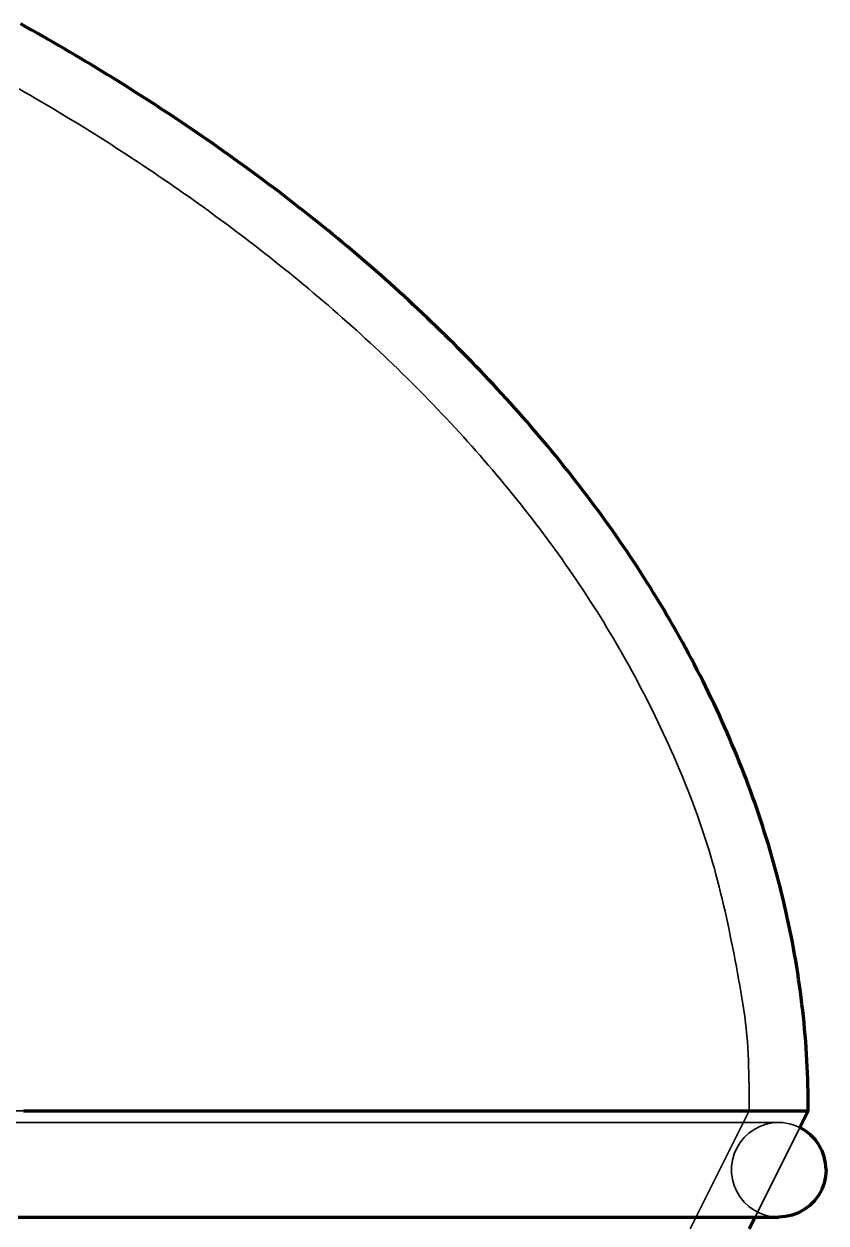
# Model space of a CAD drawing. Header units: millimetres. Extents: x 0 to 2382, y 0 to 420.
# Drawn here: x 302.61 to 309.05, y 297.55 to 307.18 of the extents above; entities that cross this region are included whole.
import ezdxf

# ---------------------------------------------------------------- set-up
doc = ezdxf.new("R2010")
doc.units = ezdxf.units.MM
doc.linetypes.add('IRAM-E-TRAZOS', pattern=[5, 4, -1])
doc.layers.add('01-VISIBLE', color=7, linetype='CONTINUOUS', lineweight=70)
doc.layers.add('02-OCULTA', color=4, linetype='IRAM-E-TRAZOS', lineweight=35)

msp = doc.modelspace()

# ---------------------------------------------------------------- linework, layer by layer
at = {"layer": '01-VISIBLE'}
for p, q in [((308.8449, 298.3149), (308.9125, 298.45)), ((308.4375, 297.5), (308.485, 297.595))]:
    msp.add_line(p, q, dxfattribs=at)
for points in [[(308.9125, 298.45), (308.9124, 298.5005), (308.9119, 298.551), (308.9111, 298.6015), (308.9099, 298.652), (308.9083, 298.7025), (308.9064, 298.7529), (308.9041, 298.8034), (308.9015, 298.8538), (308.8985, 298.9042), (308.8951, 298.9546), (308.8914, 299.005), (308.8873, 299.0553), (308.8829, 299.1056), (308.8781, 299.1559), (308.8729, 299.2061), (308.8674, 299.2563), (308.8616, 299.3065), (308.8554, 299.3566), (308.8489, 299.4067), (308.842, 299.4567), (308.8348, 299.5067), (308.8272, 299.5567), (308.8193, 299.6065), (308.811, 299.6564), (308.8024, 299.7061), (308.7935, 299.7558), (308.7842, 299.8055), (308.7746, 299.8551), (308.7647, 299.9046), (308.7544, 299.954), (308.7438, 300.0034), (308.7328, 300.0527), (308.7216, 300.1019), (308.71, 300.1511), (308.6981, 300.2002), (308.6858, 300.2492), (308.6733, 300.2981), (308.6604, 300.3469), (308.6472, 300.3957), (308.6337, 300.4443), (308.6198, 300.4929), (308.6057, 300.5414), (308.5912, 300.5897), (308.5764, 300.638), (308.5613, 300.6862), (308.5459, 300.7343), (308.5302, 300.7823), (308.5142, 300.8302), (308.4979, 300.878), (308.4813, 300.9257), (308.4644, 300.9733), (308.4472, 301.0208), (308.4297, 301.0682), (308.4119, 301.1154), (308.3938, 301.1626), (308.3754, 301.2096), (308.3568, 301.2565), (308.3378, 301.3034), (308.3186, 301.35), (308.299, 301.3966), (308.2792, 301.4431), (308.2591, 301.4894), (308.2388, 301.5356), (308.2181, 301.5817), (308.1972, 301.6277), (308.176, 301.6735), (308.1546, 301.7192), (308.1328, 301.7648), (308.1109, 301.8103), (308.0886, 301.8556), (308.0661, 301.9008), (308.0433, 301.9459), (308.0203, 301.9909), (307.997, 302.0357), (307.9734, 302.0803), (307.9496, 302.1249), (307.9256, 302.1693), (307.9013, 302.2136), (307.8768, 302.2577), (307.852, 302.3017), (307.8269, 302.3456), (307.8017, 302.3893), (307.7762, 302.4329), (307.7504, 302.4764), (307.7245, 302.5197), (307.6983, 302.5628), (307.6718, 302.6059), (307.6452, 302.6488), (307.6183, 302.6915), (307.5912, 302.7341), (307.5638, 302.7766), (307.5363, 302.8189), (307.5085, 302.8611), (307.4805, 302.9032), (307.4524, 302.9451), (307.424, 302.9868), (307.3954, 303.0284), (307.3665, 303.0699), (307.3375, 303.1113), (307.3083, 303.1524), (307.2789, 303.1935), (307.2493, 303.2344), (307.2195, 303.2752), (307.1895, 303.3158), (307.1593, 303.3563), (307.1289, 303.3966), (307.0983, 303.4368), (307.0676, 303.4769), (307.0367, 303.5168), (307.0056, 303.5566), (306.9742, 303.5962), (306.9427, 303.6357), (306.911, 303.675), (306.8791, 303.7142), (306.8471, 303.7532), (306.8148, 303.7921), (306.7824, 303.8308), (306.7498, 303.8694), (306.7171, 303.9078), (306.6842, 303.9461), (306.6511, 303.9843), (306.6178, 304.0223), (306.5844, 304.0602), (306.5509, 304.0979), (306.5171, 304.1355), (306.4832, 304.1729), (306.4492, 304.2102), (306.415, 304.2474), (306.3806, 304.2844), (306.3461, 304.3212), (306.3114, 304.3579), (306.2766, 304.3945), (306.2416, 304.431), (306.2065, 304.4672), (306.1712, 304.5034), (306.1358, 304.5394), (306.1002, 304.5753), (306.0645, 304.611), (306.0287, 304.6465), (305.9927, 304.682), (305.9566, 304.7173), (305.9203, 304.7524), (305.8839, 304.7874), (305.8474, 304.8223), (305.8107, 304.857), (305.7739, 304.8916), (305.737, 304.9261), (305.6999, 304.9604), (305.6628, 304.9946), (305.6254, 305.0286), (305.588, 305.0625), (305.5504, 305.0963), (305.5127, 305.1299), (305.4749, 305.1633), (305.437, 305.1967), (305.3989, 305.2299), (305.3608, 305.263), (305.3225, 305.2959), (305.2841, 305.3287), (305.2455, 305.3613), (305.2069, 305.3939), (305.1682, 305.4262), (305.1293, 305.4585), (305.0903, 305.4906), (305.0512, 305.5226), (305.012, 305.5544), (304.9727, 305.5861), (304.9333, 305.6177), (304.8938, 305.6491), (304.8542, 305.6805), (304.8144, 305.7116), (304.7746, 305.7427), (304.7346, 305.7736), (304.6946, 305.8044), (304.6545, 305.835), (304.6142, 305.8655), (304.5739, 305.8959), (304.5335, 305.9262), (304.4929, 305.9563), (304.4523, 305.9863), (304.4116, 306.0161), (304.3707, 306.0459), (304.3298, 306.0755), (304.2888, 306.105), (304.2477, 306.1343), (304.2065, 306.1635), (304.1652, 306.1926), (304.1239, 306.2216), (304.0824, 306.2504), (304.0409, 306.2791), (303.9992, 306.3077), (303.9575, 306.3362), (303.9157, 306.3645), (303.8738, 306.3927), (303.8318, 306.4208), (303.7898, 306.4488), (303.7476, 306.4766), (303.7054, 306.5043), (303.6631, 306.5319), (303.6207, 306.5594), (303.5783, 306.5867), (303.5357, 306.6139), (303.4931, 306.641), (303.4504, 306.668), (303.4076, 306.6948), (303.3648, 306.7216), (303.3219, 306.7482), (303.2789, 306.7747), (303.2358, 306.801), (303.1926, 306.8273), (303.1494, 306.8534), (303.1061, 306.8794), (303.0628, 306.9053), (303.0193, 306.9311), (302.9758, 306.9567), (302.9323, 306.9822), (302.8886, 307.0076), (302.8449, 307.0329), (302.8011, 307.0581), (302.7573, 307.0832), (302.7134, 307.1081), (302.6694, 307.133), (302.6253, 307.1577), (302.5812, 307.1823)], [(302.6021, 298.45), (302.6522, 298.45), (302.7023, 298.45), (302.7524, 298.45), (302.8024, 298.45), (302.8525, 298.45), (302.9026, 298.45), (302.9527, 298.45), (303.0028, 298.45), (303.0529, 298.45), (303.1029, 298.45), (303.153, 298.45), (303.2031, 298.45), (303.2532, 298.45), (303.3033, 298.45), (303.3534, 298.45), (303.4034, 298.45), (303.4535, 298.45), (303.5036, 298.45), (303.5537, 298.45), (303.6038, 298.45), (303.6538, 298.45), (303.7039, 298.45), (303.754, 298.45), (303.8041, 298.45), (303.8542, 298.45), (303.9043, 298.45), (303.9543, 298.45), (304.0044, 298.45), (304.0545, 298.45), (304.1046, 298.45), (304.1547, 298.45), (304.2048, 298.45), (304.2548, 298.45), (304.3049, 298.45), (304.355, 298.45), (304.4051, 298.45), (304.4552, 298.45), (304.5052, 298.45), (304.5553, 298.45), (304.6054, 298.45), (304.6555, 298.45), (304.7056, 298.45), (304.7557, 298.45), (304.8057, 298.45), (304.8558, 298.45), (304.9059, 298.45), (304.956, 298.45), (305.0061, 298.45), (305.0562, 298.45), (305.1062, 298.45), (305.1563, 298.45), (305.2064, 298.45), (305.2565, 298.45), (305.3066, 298.45), (305.3566, 298.45), (305.4067, 298.45), (305.4568, 298.45), (305.5069, 298.45), (305.557, 298.45), (305.6071, 298.45), (305.6571, 298.45), (305.7072, 298.45), (305.7573, 298.45), (305.8074, 298.45), (305.8575, 298.45), (305.9076, 298.45), (305.9576, 298.45), (306.0077, 298.45), (306.0578, 298.45), (306.1079, 298.45), (306.158, 298.45), (306.208, 298.45), (306.2581, 298.45), (306.3082, 298.45), (306.3583, 298.45), (306.4084, 298.45), (306.4585, 298.45), (306.5085, 298.45), (306.5586, 298.45), (306.6087, 298.45), (306.6588, 298.45), (306.7089, 298.45), (306.759, 298.45), (306.809, 298.45), (306.8591, 298.45), (306.9092, 298.45), (306.9593, 298.45), (307.0094, 298.45), (307.0595, 298.45), (307.1095, 298.45), (307.1596, 298.45), (307.2097, 298.45), (307.2598, 298.45), (307.3099, 298.45), (307.3599, 298.45), (307.41, 298.45), (307.4601, 298.45), (307.5102, 298.45), (307.5603, 298.45), (307.6104, 298.45), (307.6604, 298.45), (307.7105, 298.45), (307.7606, 298.45), (307.8107, 298.45), (307.8608, 298.45), (307.9109, 298.45), (307.9609, 298.45), (308.011, 298.45), (308.0611, 298.45), (308.1112, 298.45), (308.1613, 298.45), (308.2113, 298.45), (308.2614, 298.45), (308.3115, 298.45), (308.3616, 298.45), (308.4117, 298.45), (308.4618, 298.45), (308.5118, 298.45), (308.5619, 298.45), (308.612, 298.45), (308.6621, 298.45), (308.7122, 298.45), (308.7623, 298.45), (308.8123, 298.45), (308.8624, 298.45), (308.9125, 298.45)], [(309.055, 297.975), (309.0514, 298.0274), (309.0405, 298.0788), (309.0227, 298.1283), (308.9982, 298.1748), (308.9676, 298.2175), (308.9314, 298.2555), (308.8902, 298.2882), (308.8449, 298.3149)], [(309.055, 297.975), (309.0511, 297.9209), (309.0396, 297.8679), (309.0207, 297.8171), (308.9947, 297.7696), (308.9622, 297.7262), (308.9238, 297.6878), (308.8804, 297.6553), (308.8329, 297.6293), (308.7821, 297.6104), (308.7291, 297.5989), (308.675, 297.595)], [(302.5606, 297.595), (302.6107, 297.595), (302.6608, 297.595), (302.7109, 297.595), (302.761, 297.595), (302.8111, 297.595), (302.8613, 297.595), (302.9114, 297.595), (302.9615, 297.595), (303.0116, 297.595), (303.0617, 297.595), (303.1119, 297.595), (303.162, 297.595), (303.2121, 297.595), (303.2622, 297.595), (303.3123, 297.595), (303.3625, 297.595), (303.4126, 297.595), (303.4627, 297.595), (303.5128, 297.595), (303.5629, 297.595), (303.613, 297.595), (303.6632, 297.595), (303.7133, 297.595), (303.7634, 297.595), (303.8135, 297.595), (303.8636, 297.595), (303.9138, 297.595), (303.9639, 297.595), (304.014, 297.595), (304.0641, 297.595), (304.1142, 297.595), (304.1643, 297.595), (304.2145, 297.595), (304.2646, 297.595), (304.3147, 297.595), (304.3648, 297.595), (304.4149, 297.595), (304.4651, 297.595), (304.5152, 297.595), (304.5653, 297.595), (304.6154, 297.595), (304.6655, 297.595), (304.7156, 297.595), (304.7658, 297.595), (304.8159, 297.595), (304.866, 297.595), (304.9161, 297.595), (304.9662, 297.595), (305.0164, 297.595), (305.0665, 297.595), (305.1166, 297.595), (305.1667, 297.595), (305.2168, 297.595), (305.2669, 297.595), (305.3171, 297.595), (305.3672, 297.595), (305.4173, 297.595), (305.4674, 297.595), (305.5175, 297.595), (305.5677, 297.595), (305.6178, 297.595), (305.6679, 297.595), (305.718, 297.595), (305.7681, 297.595), (305.8183, 297.595), (305.8684, 297.595), (305.9185, 297.595), (305.9686, 297.595), (306.0187, 297.595), (306.0688, 297.595), (306.119, 297.595), (306.1691, 297.595), (306.2192, 297.595), (306.2693, 297.595), (306.3194, 297.595), (306.3696, 297.595), (306.4197, 297.595), (306.4698, 297.595), (306.5199, 297.595), (306.57, 297.595), (306.6201, 297.595), (306.6703, 297.595), (306.7204, 297.595), (306.7705, 297.595), (306.8206, 297.595), (306.8707, 297.595), (306.9209, 297.595), (306.971, 297.595), (307.0211, 297.595), (307.0712, 297.595), (307.1213, 297.595), (307.1714, 297.595), (307.2216, 297.595), (307.2717, 297.595), (307.3218, 297.595), (307.3719, 297.595), (307.422, 297.595), (307.4722, 297.595), (307.5223, 297.595), (307.5724, 297.595), (307.6225, 297.595), (307.6726, 297.595), (307.7228, 297.595), (307.7729, 297.595), (307.823, 297.595), (307.8731, 297.595), (307.9232, 297.595), (307.9733, 297.595), (308.0235, 297.595), (308.0736, 297.595), (308.1237, 297.595), (308.1738, 297.595), (308.2239, 297.595), (308.2741, 297.595), (308.3242, 297.595), (308.3743, 297.595), (308.4244, 297.595), (308.4745, 297.595), (308.5246, 297.595), (308.5748, 297.595), (308.6249, 297.595), (308.675, 297.595)], [(308.485, 297.595), (308.5167, 297.595), (308.5483, 297.595), (308.58, 297.595), (308.6117, 297.595), (308.6433, 297.595), (308.675, 297.595)]]:
    msp.add_lwpolyline(points, dxfattribs=at)
at = {"layer": '02-OCULTA'}
for p, q in [((307.9625, 297.5), (308.4375, 298.45)), ((308.485, 297.595), (308.8449, 298.3149))]:
    msp.add_line(p, q, dxfattribs=at)
for points in [[(302.5679, 306.6603), (302.6118, 306.6351), (302.6556, 306.6098), (302.6993, 306.5844), (302.743, 306.5588), (302.7866, 306.5331), (302.8301, 306.5073), (302.8735, 306.4814), (302.9169, 306.4554), (302.9602, 306.4292), (303.0034, 306.4029), (303.0466, 306.3765), (303.0897, 306.3499), (303.1327, 306.3232), (303.1756, 306.2964), (303.2184, 306.2695), (303.2612, 306.2425), (303.3038, 306.2153), (303.3464, 306.188), (303.3889, 306.1605), (303.4314, 306.133), (303.4737, 306.1053), (303.516, 306.0774), (303.5581, 306.0495), (303.6002, 306.0214), (303.6422, 305.9932), (303.6842, 305.9649), (303.726, 305.9364), (303.7677, 305.9078), (303.8094, 305.8791), (303.8509, 305.8502), (303.8924, 305.8212), (303.9338, 305.7921), (303.975, 305.7628), (304.0162, 305.7334), (304.0573, 305.7039), (304.0983, 305.6742), (304.1392, 305.6445), (304.18, 305.6145), (304.2207, 305.5845), (304.2613, 305.5543), (304.3018, 305.524), (304.3422, 305.4935), (304.3825, 305.4629), (304.4227, 305.4322), (304.4628, 305.4013), (304.5028, 305.3703), (304.5427, 305.3392), (304.5824, 305.3079), (304.6221, 305.2765), (304.6617, 305.2449), (304.7011, 305.2133), (304.7404, 305.1814), (304.7797, 305.1495), (304.8188, 305.1174), (304.8578, 305.0852), (304.8967, 305.0528), (304.9354, 305.0203), (304.9741, 304.9876), (305.0126, 304.9548), (305.0511, 304.9219), (305.0894, 304.8889), (305.1275, 304.8557), (305.1656, 304.8223), (305.2035, 304.7888), (305.2413, 304.7551), (305.2789, 304.7213), (305.3164, 304.6874), (305.3538, 304.6532), (305.391, 304.619), (305.4281, 304.5846), (305.465, 304.55), (305.5019, 304.5153), (305.5385, 304.4804), (305.5751, 304.4454), (305.6114, 304.4103), (305.6477, 304.3749), (305.6838, 304.3395), (305.7197, 304.3039), (305.7555, 304.2681), (305.7912, 304.2322), (305.8266, 304.1962), (305.862, 304.1599), (305.8972, 304.1236), (305.9322, 304.0871), (305.9671, 304.0504), (306.0018, 304.0136), (306.0364, 303.9767), (306.0708, 303.9396), (306.105, 303.9023), (306.1391, 303.8649), (306.173, 303.8274), (306.2067, 303.7897), (306.2403, 303.7518), (306.2737, 303.7138), (306.3069, 303.6756), (306.34, 303.6373), (306.3729, 303.5989), (306.4056, 303.5603), (306.4381, 303.5215), (306.4704, 303.4826), (306.5026, 303.4435), (306.5346, 303.4043), (306.5664, 303.365), (306.598, 303.3254), (306.6294, 303.2858), (306.6606, 303.246), (306.6916, 303.206), (306.7224, 303.1659), (306.753, 303.1256), (306.7835, 303.0852), (306.8137, 303.0446), (306.8437, 303.0038), (306.8735, 302.9629), (306.9031, 302.9219), (306.9325, 302.8807), (306.9616, 302.8394), (306.9906, 302.7979), (307.0193, 302.7562), (307.0478, 302.7144), (307.0761, 302.6724), (307.1041, 302.6303), (307.1319, 302.5881), (307.1595, 302.5456), (307.1868, 302.5031), (307.214, 302.4603), (307.2408, 302.4175), (307.2674, 302.3744), (307.2938, 302.3313), (307.3199, 302.2879), (307.3458, 302.2445), (307.3714, 302.2008), (307.3968, 302.157), (307.4219, 302.1131), (307.4467, 302.069), (307.4713, 302.0248), (307.4956, 301.9804), (307.5196, 301.9359), (307.5434, 301.8912), (307.5669, 301.8464), (307.5902, 301.8015), (307.6133, 301.7565), (307.6361, 301.7113), (307.6586, 301.666), (307.681, 301.6206), (307.703, 301.5751), (307.7248, 301.5294), (307.7464, 301.4837), (307.7677, 301.4378), (307.7888, 301.3918), (307.8095, 301.3456), (307.8301, 301.2994), (307.8503, 301.253), (307.8702, 301.2065), (307.8899, 301.1599), (307.9092, 301.1131), (307.9283, 301.0663), (307.947, 301.0193), (307.9654, 300.9721), (307.9835, 300.9249), (308.0012, 300.8775), (308.0185, 300.8299), (308.0355, 300.7823), (308.0521, 300.7345), (308.0683, 300.6865), (308.0841, 300.6385), (308.0995, 300.5903), (308.1145, 300.5419), (308.129, 300.4935), (308.1431, 300.4449), (308.1571, 300.3963), (308.1703, 300.3474), (308.1831, 300.2985), (308.1955, 300.2494), (308.2077, 300.2003), (308.2197, 300.1512), (308.2314, 300.1019), (308.2428, 300.0526), (308.2539, 300.0033), (308.2647, 299.9539), (308.2753, 299.9044), (308.2856, 299.8548), (308.2957, 299.8053), (308.3055, 299.7556), (308.3152, 299.706), (308.3247, 299.6563), (308.3341, 299.6065), (308.3433, 299.5568), (308.3525, 299.507), (308.3615, 299.4572), (308.3703, 299.4074), (308.3788, 299.3576), (308.387, 299.3076), (308.3947, 299.2576), (308.4018, 299.2075), (308.4082, 299.1573), (308.4138, 299.107), (308.4186, 299.0567), (308.4227, 299.0062), (308.426, 298.9558), (308.4288, 298.9052), (308.431, 298.8547), (308.4328, 298.8041), (308.4342, 298.7536), (308.4353, 298.703), (308.4362, 298.6524), (308.4368, 298.6018), (308.4373, 298.5512), (308.4375, 298.5006), (308.4375, 298.45)], [(302.5397, 298.45), (302.6349, 298.45), (302.73, 298.45), (302.8251, 298.45), (302.9202, 298.45), (303.0154, 298.45), (303.1105, 298.45), (303.2056, 298.45), (303.3007, 298.45), (303.3959, 298.45), (303.491, 298.45), (303.5861, 298.45), (303.6812, 298.45), (303.7764, 298.45), (303.8715, 298.45), (303.9666, 298.45), (304.0617, 298.45), (304.1569, 298.45), (304.252, 298.45), (304.3471, 298.45), (304.4422, 298.45), (304.5374, 298.45), (304.6325, 298.45), (304.7276, 298.45), (304.8227, 298.45), (304.9179, 298.45), (305.013, 298.45), (305.1081, 298.45), (305.2032, 298.45), (305.2984, 298.45), (305.3935, 298.45), (305.4886, 298.45), (305.5837, 298.45), (305.6789, 298.45), (305.774, 298.45), (305.8691, 298.45), (305.9642, 298.45), (306.0594, 298.45), (306.1545, 298.45), (306.2496, 298.45), (306.3447, 298.45), (306.4399, 298.45), (306.535, 298.45), (306.6301, 298.45), (306.7252, 298.45), (306.8204, 298.45), (306.9155, 298.45), (307.0106, 298.45), (307.1057, 298.45), (307.2009, 298.45), (307.296, 298.45), (307.3911, 298.45), (307.4862, 298.45), (307.5814, 298.45), (307.6765, 298.45), (307.7716, 298.45), (307.8667, 298.45), (307.9619, 298.45), (308.057, 298.45), (308.1521, 298.45), (308.2472, 298.45), (308.3424, 298.45), (308.4375, 298.45)], [(308.9125, 298.45), (308.8625, 298.45), (308.8125, 298.45), (308.7625, 298.45), (308.7125, 298.45), (308.6625, 298.45), (308.6125, 298.45), (308.5625, 298.45), (308.5125, 298.45), (308.4625, 298.45), (308.4125, 298.45), (308.3625, 298.45), (308.3125, 298.45), (308.2625, 298.45), (308.2125, 298.45), (308.1625, 298.45), (308.1125, 298.45), (308.0625, 298.45), (308.0125, 298.45), (307.9625, 298.45), (307.9125, 298.45), (307.8625, 298.45), (307.8125, 298.45), (307.7625, 298.45), (307.7125, 298.45), (307.6625, 298.45), (307.6125, 298.45), (307.5625, 298.45), (307.5125, 298.45), (307.4625, 298.45), (307.4125, 298.45), (307.3625, 298.45), (307.3125, 298.45), (307.2625, 298.45), (307.2125, 298.45), (307.1625, 298.45), (307.1125, 298.45), (307.0625, 298.45), (307.0125, 298.45), (306.9625, 298.45), (306.9125, 298.45), (306.8625, 298.45), (306.8125, 298.45), (306.7625, 298.45), (306.7125, 298.45), (306.6625, 298.45), (306.6125, 298.45), (306.5625, 298.45), (306.5125, 298.45), (306.4625, 298.45), (306.4125, 298.45), (306.3625, 298.45), (306.3125, 298.45), (306.2625, 298.45), (306.2125, 298.45), (306.1625, 298.45), (306.1125, 298.45), (306.0625, 298.45), (306.0125, 298.45), (305.9625, 298.45), (305.9125, 298.45), (305.8625, 298.45), (305.8125, 298.45), (305.7625, 298.45), (305.7125, 298.45), (305.6625, 298.45), (305.6125, 298.45), (305.5625, 298.45), (305.5125, 298.45), (305.4625, 298.45), (305.4125, 298.45), (305.3625, 298.45), (305.3125, 298.45), (305.2625, 298.45), (305.2125, 298.45), (305.1625, 298.45), (305.1125, 298.45), (305.0625, 298.45), (305.0125, 298.45), (304.9625, 298.45), (304.9125, 298.45), (304.8625, 298.45), (304.8125, 298.45), (304.7625, 298.45), (304.7125, 298.45), (304.6625, 298.45), (304.6125, 298.45), (304.5625, 298.45), (304.5125, 298.45), (304.4625, 298.45), (304.4125, 298.45), (304.3625, 298.45), (304.3125, 298.45), (304.2625, 298.45), (304.2125, 298.45), (304.1625, 298.45), (304.1125, 298.45), (304.0625, 298.45), (304.0125, 298.45), (303.9625, 298.45), (303.9125, 298.45), (303.8625, 298.45), (303.8125, 298.45), (303.7625, 298.45), (303.7125, 298.45), (303.6625, 298.45), (303.6125, 298.45), (303.5625, 298.45), (303.5125, 298.45), (303.4625, 298.45), (303.4125, 298.45), (303.3625, 298.45), (303.3125, 298.45), (303.2625, 298.45), (303.2125, 298.45), (303.1625, 298.45), (303.1125, 298.45), (303.0625, 298.45), (303.0125, 298.45), (302.9625, 298.45), (302.9125, 298.45), (302.8625, 298.45), (302.8125, 298.45), (302.7625, 298.45), (302.7125, 298.45), (302.6625, 298.45), (302.6125, 298.45), (302.5625, 298.45)], [(308.4375, 298.45), (308.3874, 298.45), (308.3374, 298.45), (308.2873, 298.45), (308.2372, 298.45), (308.1872, 298.45), (308.1371, 298.45), (308.087, 298.45), (308.037, 298.45), (307.9869, 298.45), (307.9368, 298.45), (307.8868, 298.45), (307.8367, 298.45), (307.7866, 298.45), (307.7366, 298.45), (307.6865, 298.45), (307.6364, 298.45), (307.5864, 298.45), (307.5363, 298.45), (307.4862, 298.45), (307.4362, 298.45), (307.3861, 298.45), (307.3361, 298.45), (307.286, 298.45), (307.2359, 298.45), (307.1859, 298.45), (307.1358, 298.45), (307.0857, 298.45), (307.0357, 298.45), (306.9856, 298.45), (306.9355, 298.45), (306.8855, 298.45), (306.8354, 298.45), (306.7853, 298.45), (306.7353, 298.45), (306.6852, 298.45), (306.6351, 298.45), (306.5851, 298.45), (306.535, 298.45), (306.4849, 298.45), (306.4349, 298.45), (306.3848, 298.45), (306.3347, 298.45), (306.2847, 298.45), (306.2346, 298.45), (306.1845, 298.45), (306.1345, 298.45), (306.0844, 298.45), (306.0343, 298.45), (305.9843, 298.45), (305.9342, 298.45), (305.8841, 298.45), (305.8341, 298.45), (305.784, 298.45), (305.7339, 298.45), (305.6839, 298.45), (305.6338, 298.45), (305.5837, 298.45), (305.5337, 298.45), (305.4836, 298.45), (305.4336, 298.45), (305.3835, 298.45), (305.3334, 298.45), (305.2834, 298.45), (305.2333, 298.45), (305.1832, 298.45), (305.1332, 298.45), (305.0831, 298.45), (305.033, 298.45), (304.983, 298.45), (304.9329, 298.45), (304.8828, 298.45), (304.8328, 298.45), (304.7827, 298.45), (304.7326, 298.45), (304.6826, 298.45), (304.6325, 298.45), (304.5824, 298.45), (304.5324, 298.45), (304.4823, 298.45), (304.4322, 298.45), (304.3822, 298.45), (304.3321, 298.45), (304.282, 298.45), (304.232, 298.45), (304.1819, 298.45), (304.1318, 298.45), (304.0818, 298.45), (304.0317, 298.45), (303.9816, 298.45), (303.9316, 298.45), (303.8815, 298.45), (303.8314, 298.45), (303.7814, 298.45), (303.7313, 298.45), (303.6812, 298.45), (303.6312, 298.45), (303.5811, 298.45), (303.5311, 298.45), (303.481, 298.45), (303.4309, 298.45), (303.3809, 298.45), (303.3308, 298.45), (303.2807, 298.45), (303.2307, 298.45), (303.1806, 298.45), (303.1305, 298.45), (303.0805, 298.45), (303.0304, 298.45), (302.9803, 298.45), (302.9303, 298.45), (302.8802, 298.45), (302.8301, 298.45), (302.7801, 298.45), (302.73, 298.45), (302.6799, 298.45), (302.6299, 298.45), (302.5798, 298.45)], [(308.675, 298.355), (308.5788, 298.355), (308.4824, 298.355), (308.3861, 298.355), (308.2898, 298.355), (308.1935, 298.355), (308.0972, 298.355), (308.0009, 298.355), (307.9046, 298.355), (307.8083, 298.355), (307.712, 298.355), (307.6156, 298.355), (307.5193, 298.355), (307.423, 298.355), (307.3267, 298.355), (307.2304, 298.355), (307.1341, 298.355), (307.0378, 298.355), (306.9415, 298.355), (306.8452, 298.355), (306.7488, 298.355), (306.6525, 298.355), (306.5562, 298.355), (306.4599, 298.355), (306.3636, 298.355), (306.2673, 298.355), (306.171, 298.355), (306.0746, 298.355), (305.9783, 298.355), (305.882, 298.355), (305.7857, 298.355), (305.6894, 298.355), (305.5931, 298.355), (305.4968, 298.355), (305.4004, 298.355), (305.3041, 298.355), (305.2078, 298.355), (305.1115, 298.355), (305.0152, 298.355), (304.9189, 298.355), (304.8226, 298.355), (304.7262, 298.355), (304.6299, 298.355), (304.5336, 298.355), (304.4373, 298.355), (304.341, 298.355), (304.2447, 298.355), (304.1483, 298.355), (304.052, 298.355), (303.9557, 298.355), (303.8594, 298.355), (303.7631, 298.355), (303.6668, 298.355), (303.5705, 298.355), (303.4741, 298.355), (303.3778, 298.355), (303.2815, 298.355), (303.1852, 298.355), (303.0889, 298.355), (302.9926, 298.355), (302.8963, 298.355), (302.7999, 298.355), (302.7036, 298.355), (302.6073, 298.355), (302.511, 298.355)], [(302.571, 298.355), (302.6211, 298.355), (302.6711, 298.355), (302.7211, 298.355), (302.7712, 298.355), (302.8212, 298.355), (302.8712, 298.355), (302.9213, 298.355), (302.9713, 298.355), (303.0213, 298.355), (303.0714, 298.355), (303.1214, 298.355), (303.1714, 298.355), (303.2215, 298.355), (303.2715, 298.355), (303.3215, 298.355), (303.3716, 298.355), (303.4216, 298.355), (303.4716, 298.355), (303.5217, 298.355), (303.5717, 298.355), (303.6217, 298.355), (303.6718, 298.355), (303.7218, 298.355), (303.7718, 298.355), (303.8219, 298.355), (303.8719, 298.355), (303.9219, 298.355), (303.9719, 298.355), (304.022, 298.355), (304.072, 298.355), (304.122, 298.355), (304.1721, 298.355), (304.2221, 298.355), (304.2721, 298.355), (304.3222, 298.355), (304.3722, 298.355), (304.4222, 298.355), (304.4723, 298.355), (304.5223, 298.355), (304.5723, 298.355), (304.6224, 298.355), (304.6724, 298.355), (304.7224, 298.355), (304.7725, 298.355), (304.8225, 298.355), (304.8725, 298.355), (304.9226, 298.355), (304.9726, 298.355), (305.0226, 298.355), (305.0727, 298.355), (305.1227, 298.355), (305.1727, 298.355), (305.2228, 298.355), (305.2728, 298.355), (305.3228, 298.355), (305.3729, 298.355), (305.4229, 298.355), (305.4729, 298.355), (305.523, 298.355), (305.573, 298.355), (305.623, 298.355), (305.6731, 298.355), (305.7231, 298.355), (305.7731, 298.355), (305.8231, 298.355), (305.8732, 298.355), (305.9232, 298.355), (305.9732, 298.355), (306.0233, 298.355), (306.0733, 298.355), (306.1233, 298.355), (306.1734, 298.355), (306.2234, 298.355), (306.2734, 298.355), (306.3235, 298.355), (306.3735, 298.355), (306.4235, 298.355), (306.4736, 298.355), (306.5236, 298.355), (306.5736, 298.355), (306.6237, 298.355), (306.6737, 298.355), (306.7237, 298.355), (306.7738, 298.355), (306.8238, 298.355), (306.8738, 298.355), (306.9239, 298.355), (306.9739, 298.355), (307.0239, 298.355), (307.074, 298.355), (307.124, 298.355), (307.174, 298.355), (307.2241, 298.355), (307.2741, 298.355), (307.3241, 298.355), (307.3742, 298.355), (307.4242, 298.355), (307.4742, 298.355), (307.5243, 298.355), (307.5743, 298.355), (307.6243, 298.355), (307.6744, 298.355), (307.7244, 298.355), (307.7744, 298.355), (307.8244, 298.355), (307.8745, 298.355), (307.9245, 298.355), (307.9745, 298.355), (308.0246, 298.355), (308.0746, 298.355), (308.1246, 298.355), (308.1747, 298.355), (308.2247, 298.355), (308.2747, 298.355), (308.3248, 298.355), (308.3748, 298.355), (308.4248, 298.355), (308.4749, 298.355), (308.5249, 298.355), (308.5749, 298.355), (308.625, 298.355), (308.675, 298.355)], [(308.675, 297.595), (308.6233, 297.5985), (308.5725, 297.6091), (308.5236, 297.6265), (308.4776, 297.6503), (308.4352, 297.6802), (308.3973, 297.7156), (308.3646, 297.7559), (308.3376, 297.8002), (308.3169, 297.8477), (308.3029, 297.8977), (308.2959, 297.9491), (308.2959, 298.0009), (308.3029, 298.0523), (308.3169, 298.1023), (308.3376, 298.1498), (308.3646, 298.1941), (308.3973, 298.2344), (308.4352, 298.2698), (308.4776, 298.2997), (308.5236, 298.3235), (308.5725, 298.3409), (308.6233, 298.3515), (308.675, 298.355)], [(308.8449, 298.3149), (308.8182, 298.327), (308.7906, 298.337), (308.7623, 298.3448), (308.7335, 298.3505), (308.7043, 298.3539), (308.675, 298.355)], [(302.578, 297.595), (302.6281, 297.595), (302.6781, 297.595), (302.7282, 297.595), (302.7783, 297.595), (302.8283, 297.595), (302.8784, 297.595), (302.9284, 297.595), (302.9785, 297.595), (303.0286, 297.595), (303.0786, 297.595), (303.1287, 297.595), (303.1787, 297.595), (303.2288, 297.595), (303.2789, 297.595), (303.3289, 297.595), (303.379, 297.595), (303.429, 297.595), (303.4791, 297.595), (303.5292, 297.595), (303.5792, 297.595), (303.6293, 297.595), (303.6793, 297.595), (303.7294, 297.595), (303.7794, 297.595), (303.8295, 297.595), (303.8796, 297.595), (303.9296, 297.595), (303.9797, 297.595), (304.0297, 297.595), (304.0798, 297.595), (304.1299, 297.595), (304.1799, 297.595), (304.23, 297.595), (304.28, 297.595), (304.3301, 297.595), (304.3802, 297.595), (304.4302, 297.595), (304.4803, 297.595), (304.5303, 297.595), (304.5804, 297.595), (304.6305, 297.595), (304.6805, 297.595), (304.7306, 297.595), (304.7806, 297.595), (304.8307, 297.595), (304.8807, 297.595), (304.9308, 297.595), (304.9809, 297.595), (305.0309, 297.595), (305.081, 297.595), (305.131, 297.595), (305.1811, 297.595), (305.2312, 297.595), (305.2812, 297.595), (305.3313, 297.595), (305.3813, 297.595), (305.4314, 297.595), (305.4815, 297.595), (305.5315, 297.595), (305.5816, 297.595), (305.6316, 297.595), (305.6817, 297.595), (305.7318, 297.595), (305.7818, 297.595), (305.8319, 297.595), (305.8819, 297.595), (305.932, 297.595), (305.982, 297.595), (306.0321, 297.595), (306.0822, 297.595), (306.1322, 297.595), (306.1823, 297.595), (306.2323, 297.595), (306.2824, 297.595), (306.3325, 297.595), (306.3825, 297.595), (306.4326, 297.595), (306.4826, 297.595), (306.5327, 297.595), (306.5828, 297.595), (306.6328, 297.595), (306.6829, 297.595), (306.7329, 297.595), (306.783, 297.595), (306.8331, 297.595), (306.8831, 297.595), (306.9332, 297.595), (306.9832, 297.595), (307.0333, 297.595), (307.0833, 297.595), (307.1334, 297.595), (307.1835, 297.595), (307.2335, 297.595), (307.2836, 297.595), (307.3336, 297.595), (307.3837, 297.595), (307.4338, 297.595), (307.4838, 297.595), (307.5339, 297.595), (307.5839, 297.595), (307.634, 297.595), (307.6841, 297.595), (307.7341, 297.595), (307.7842, 297.595), (307.8342, 297.595), (307.8843, 297.595), (307.9344, 297.595), (307.9844, 297.595), (308.0345, 297.595), (308.0845, 297.595), (308.1346, 297.595), (308.1846, 297.595), (308.2347, 297.595), (308.2848, 297.595), (308.3348, 297.595), (308.3849, 297.595), (308.4349, 297.595), (308.485, 297.595)]]:
    msp.add_lwpolyline(points, dxfattribs=at)

doc.saveas('drawing.dxf')
